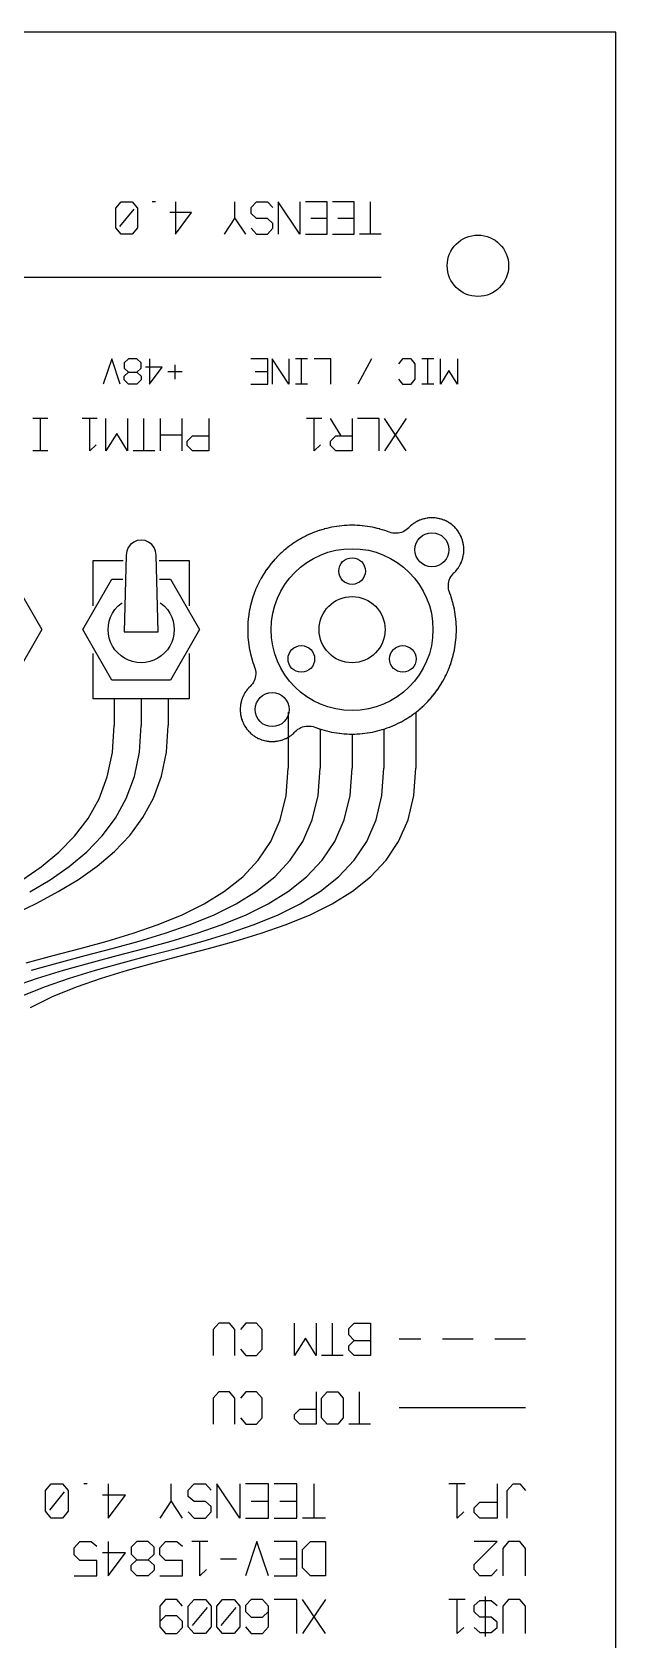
# Model space of a CAD drawing. Header units: millimetres. Extents: x 0 to 150, y 0 to 136.
# Drawn here: x 117.3 to 149.6, y 47.1 to 136.1 of the extents above; entities that cross this region are included whole.
import ezdxf

# ---------------------------------------------------------------- set-up
doc = ezdxf.new("R2010")
doc.units = ezdxf.units.MM
for name, color, linetype in [('CU_BOT', 5, 'Continuous'), ('CU_TOP', 1, 'Continuous'), ('HARNESS', 3, 'Continuous'), ('PANEL', 4, 'Continuous'), ('PANEL_DETAIL', 4, 'Continuous'), ('PLATE', 9, 'Continuous'), ('RULE', 7, 'Continuous'), ('TEXT', 6, 'Continuous')]:
    doc.layers.add(name, color=color, linetype=linetype)

msp = doc.modelspace()

# ---------------------------------------------------------------- linework, layer by layer
at = {"layer": 'CU_BOT'}
for points in [[(138.788, 63.7), (137.588, 63.7)], [(141.688, 63.7), (139.988, 63.7)], [(144.588, 63.7), (142.888, 63.7)]]:
    msp.add_lwpolyline(points, dxfattribs=at)
at = {"layer": 'CU_TOP'}
msp.add_lwpolyline([(144.588, 59.9), (137.588, 59.9)], dxfattribs=at)
at = {"layer": 'HARNESS'}
for points in [[(116.2903, 87.2625), (117.5147, 87.8595), (118.6939, 88.4916), (119.8129, 89.1705), (120.8566, 89.9079), (121.81, 90.7155), (122.658, 91.6049), (123.3856, 92.588), (123.9777, 93.6763), (124.4193, 94.8816), (124.6953, 96.2156), (124.7906, 97.69)], [(116.6895, 89.1305), (117.7597, 89.8635), (118.7372, 90.6687), (119.6067, 91.5582), (120.3528, 92.5439), (120.9599, 93.6379), (121.4127, 94.8523), (121.6956, 96.1989), (121.7934, 97.69)], [(117.118, 88.4747), (118.2512, 89.1506), (119.3081, 89.8858), (120.2736, 90.6922), (121.1324, 91.5816), (121.8692, 92.566), (122.4688, 93.6572), (122.916, 94.867), (123.1955, 96.2073), (123.292, 97.69)], [(116.1568, 83.2265), (117.5479, 83.7072), (118.9921, 84.1446), (120.4719, 84.553), (121.9695, 84.947), (123.4671, 85.341), (124.9469, 85.7494), (126.3911, 86.1868), (127.7822, 86.6675), (129.1021, 87.2061), (130.3333, 87.8169), (131.458, 88.5144), (132.4583, 89.3131), (133.3166, 90.2274), (134.0151, 91.2718), (134.536, 92.4607), (134.8615, 93.8086), (134.974, 95.33)], [(116.613, 82.6873), (117.9326, 83.2259), (119.3232, 83.7068), (120.7671, 84.1443), (122.2464, 84.5529), (123.7435, 84.947), (125.2406, 85.3411), (126.7199, 85.7497), (128.1638, 86.1872), (129.5544, 86.6681), (130.874, 87.2067), (132.1048, 87.8176), (133.2291, 88.5151), (134.2291, 89.3138), (135.0871, 90.2281), (135.7854, 91.2724), (136.3061, 92.4612), (136.6316, 93.8089), (136.744, 95.33)], [(116.923, 84.5533), (118.4215, 84.947), (119.92, 85.3407), (121.4007, 85.7489), (122.8459, 86.1859), (124.2377, 86.6664), (125.5585, 87.2048), (126.7905, 87.8154), (127.9158, 88.5129), (128.9168, 89.3116), (129.7756, 90.226), (130.4745, 91.2705), (130.9957, 92.4598), (131.3215, 93.8081), (131.434, 95.33)], [(117.1588, 82.0757), (118.3892, 82.6867), (119.7084, 83.2254), (121.0986, 83.7063), (122.542, 84.144), (124.0209, 84.5527), (125.5175, 84.947), (127.0141, 85.3413), (128.493, 85.75), (129.9364, 86.1877), (131.3266, 86.6686), (132.6458, 87.2073), (133.8762, 87.8183), (135.0002, 88.5159), (135.9999, 89.3146), (136.8576, 90.2288), (137.5557, 91.273), (138.0762, 92.4617), (138.4016, 93.8092), (138.514, 95.33)], [(117.2172, 84.1448), (118.6975, 84.5532), (120.1955, 84.947), (121.6935, 85.3408), (123.1738, 85.7492), (124.6185, 86.1864), (126.01, 86.667), (127.3303, 87.2054), (128.5619, 87.8161), (129.6869, 88.5136), (130.6876, 89.3123), (131.5461, 90.2267), (132.2448, 91.2712), (132.7658, 92.4602), (133.0915, 93.8084), (133.204, 95.33)]]:
    msp.add_lwpolyline(points, dxfattribs=at)
at = {"layer": 'PANEL'}
for points in [[(140.3727, 105.0697), (140.3433, 105.1625), (140.323, 105.2578), (140.312, 105.3545), (140.3104, 105.4519), (140.3183, 105.549), (140.3356, 105.6449), (140.3621, 105.7386), (140.3976, 105.8293), (140.4417, 105.9162), (140.494, 105.9983), (140.5541, 106.075), (140.6213, 106.1455), (140.6417, 106.1649), (140.6591, 106.1823), (140.702, 106.2274), (140.7185, 106.2457), (140.7592, 106.2928), (140.7748, 106.3118), (140.8131, 106.3609), (140.8278, 106.3807), (140.8636, 106.4316), (140.8773, 106.452), (140.9106, 106.5046), (140.9232, 106.5257), (140.9539, 106.5799), (140.9655, 106.6016), (140.9935, 106.6572), (141.004, 106.6795), (141.0293, 106.7364), (141.0387, 106.7591), (141.0611, 106.8172), (141.0694, 106.8404), (141.0889, 106.8995), (141.0961, 106.9231), (141.1127, 106.9831), (141.1187, 107.0069), (141.1323, 107.0677), (141.1371, 107.0918), (141.1477, 107.1532), (141.1513, 107.1775), (141.159, 107.2393), (141.1614, 107.2638), (141.166, 107.3259), (141.1672, 107.3505), (141.1687, 107.4127), (141.1687, 107.4373), (141.1672, 107.4995), (141.166, 107.5241), (141.1614, 107.5862), (141.159, 107.6107), (141.1513, 107.6725), (141.1477, 107.6968), (141.1371, 107.7582), (141.1323, 107.7823), (141.1187, 107.8431), (141.1127, 107.8669), (141.0961, 107.9269), (141.0889, 107.9505), (141.0694, 108.0096), (141.0611, 108.0328), (141.0387, 108.0909), (141.0293, 108.1136), (141.004, 108.1705), (140.9935, 108.1928), (140.9655, 108.2484), (140.9539, 108.2701), (140.9232, 108.3243), (140.9106, 108.3454), (140.8773, 108.398), (140.8636, 108.4184), (140.8278, 108.4693), (140.8131, 108.4891), (140.7748, 108.5382), (140.7592, 108.5572), (140.7185, 108.6043), (140.702, 108.6226), (140.6591, 108.6677), (140.6417, 108.6851), (140.5966, 108.728), (140.5783, 108.7445), (140.5312, 108.7852), (140.5122, 108.8008), (140.4631, 108.8391), (140.4433, 108.8538), (140.3924, 108.8896), (140.372, 108.9033), (140.3194, 108.9366), (140.2983, 108.9492), (140.2441, 108.9799), (140.2224, 108.9915), (140.1668, 109.0195), (140.1445, 109.03), (140.0876, 109.0553), (140.0649, 109.0647), (140.0068, 109.0871), (139.9836, 109.0954), (139.9245, 109.1149), (139.9009, 109.1221), (139.8409, 109.1387), (139.8171, 109.1447), (139.7563, 109.1583), (139.7322, 109.1631), (139.6708, 109.1737), (139.6465, 109.1773), (139.5847, 109.185), (139.5602, 109.1874), (139.4981, 109.192), (139.4735, 109.1932), (139.4113, 109.1947), (139.3867, 109.1947), (139.3245, 109.1932), (139.2999, 109.192), (139.2378, 109.1874), (139.2133, 109.185), (139.1515, 109.1773), (139.1272, 109.1737), (139.0658, 109.1631), (139.0417, 109.1583), (138.9809, 109.1447), (138.9571, 109.1387), (138.8971, 109.1221), (138.8735, 109.1149), (138.8144, 109.0954), (138.7912, 109.0871), (138.7331, 109.0647), (138.7104, 109.0553), (138.6535, 109.03), (138.6312, 109.0195), (138.5756, 108.9915), (138.5539, 108.9799), (138.4997, 108.9492), (138.4786, 108.9366), (138.426, 108.9033), (138.4056, 108.8896), (138.3547, 108.8538), (138.3349, 108.8391), (138.2858, 108.8008), (138.2668, 108.7852), (138.2197, 108.7445), (138.2014, 108.728), (138.1563, 108.6851), (138.1389, 108.6677), (138.1195, 108.6473), (138.049, 108.5801), (137.9723, 108.52), (137.8902, 108.4677), (137.8033, 108.4236), (137.7126, 108.3881), (137.6189, 108.3616), (137.523, 108.3443), (137.4259, 108.3364), (137.3285, 108.338), (137.2318, 108.349), (137.1365, 108.3693), (137.0437, 108.3987), (136.9277, 108.4419), (136.9161, 108.446), (136.7935, 108.4882), (136.7818, 108.492), (136.6583, 108.5312), (136.6465, 108.5347), (136.522, 108.5708), (136.5102, 108.5741), (136.3849, 108.6072), (136.3729, 108.6101), (136.2468, 108.6401), (136.2348, 108.6428), (136.108, 108.6696), (136.096, 108.672), (135.9686, 108.6957), (135.9564, 108.6979), (135.8285, 108.7184), (135.8163, 108.7202), (135.6879, 108.7377), (135.6757, 108.7392), (135.5469, 108.7535), (135.5346, 108.7547), (135.4055, 108.7658), (135.3932, 108.7667), (135.2639, 108.7747), (135.2516, 108.7753), (135.122, 108.78), (135.1097, 108.7803), (134.9802, 108.7819), (134.9678, 108.7819), (134.8383, 108.7803), (134.826, 108.78), (134.6964, 108.7753), (134.6841, 108.7747), (134.5548, 108.7667), (134.5425, 108.7658), (134.4134, 108.7547), (134.4011, 108.7535), (134.2723, 108.7392), (134.2601, 108.7377), (134.1317, 108.7202), (134.1195, 108.7184), (133.9916, 108.6979), (133.9794, 108.6957), (133.852, 108.672), (133.84, 108.6696), (133.7132, 108.6428), (133.7012, 108.6401), (133.5751, 108.6101), (133.5631, 108.6072), (133.4378, 108.5741), (133.426, 108.5708), (133.3015, 108.5347), (133.2897, 108.5312), (133.1662, 108.492), (133.1545, 108.4882), (133.0319, 108.446), (133.0203, 108.4419), (132.8989, 108.3967), (132.8874, 108.3923), (132.767, 108.3442), (132.7557, 108.3394), (132.6366, 108.2884), (132.6253, 108.2834), (132.5075, 108.2294), (132.4963, 108.2242), (132.3799, 108.1673), (132.3689, 108.1618), (132.2538, 108.1021), (132.243, 108.0963), (132.1295, 108.0338), (132.1187, 108.0277), (132.0068, 107.9625), (131.9962, 107.9562), (131.8859, 107.8882), (131.8755, 107.8816), (131.7669, 107.8109), (131.7566, 107.8041), (131.6498, 107.7308), (131.6397, 107.7237), (131.5347, 107.6478), (131.5248, 107.6404), (131.4216, 107.5619), (131.4119, 107.5544), (131.3107, 107.4734), (131.3012, 107.4656), (131.2021, 107.3821), (131.1927, 107.3741), (131.0957, 107.2883), (131.0865, 107.28), (130.9916, 107.1918), (130.9827, 107.1833), (130.8899, 107.0928), (130.8812, 107.0841), (130.7907, 106.9913), (130.7822, 106.9824), (130.694, 106.8875), (130.6857, 106.8783), (130.5999, 106.7813), (130.5919, 106.7719), (130.5084, 106.6728), (130.5006, 106.6633), (130.4196, 106.5621), (130.4121, 106.5524), (130.3336, 106.4492), (130.3262, 106.4393), (130.2503, 106.3343), (130.2432, 106.3242), (130.1699, 106.2174), (130.1631, 106.2071), (130.0924, 106.0985), (130.0858, 106.0881), (130.0178, 105.9778), (130.0115, 105.9672), (129.9463, 105.8553), (129.9402, 105.8445), (129.8777, 105.731), (129.8719, 105.7202), (129.8122, 105.6051), (129.8067, 105.5941), (129.7498, 105.4777), (129.7446, 105.4665), (129.6906, 105.3487), (129.6856, 105.3374), (129.6346, 105.2183), (129.6298, 105.207), (129.5817, 105.0866), (129.5773, 105.0751), (129.5321, 104.9537), (129.528, 104.9421), (129.4858, 104.8195), (129.482, 104.8078), (129.4428, 104.6843), (129.4393, 104.6725), (129.4032, 104.548), (129.3999, 104.5362), (129.3668, 104.4109), (129.3639, 104.3989), (129.3339, 104.2728), (129.3312, 104.2608), (129.3044, 104.134), (129.302, 104.122), (129.2783, 103.9946), (129.2761, 103.9824), (129.2556, 103.8545), (129.2538, 103.8423), (129.2363, 103.7139), (129.2348, 103.7017), (129.2205, 103.5729), (129.2193, 103.5606), (129.2082, 103.4315), (129.2073, 103.4192), (129.1993, 103.2899), (129.1987, 103.2776), (129.194, 103.148), (129.1937, 103.1357), (129.1921, 103.0062), (129.1921, 102.9938), (129.1937, 102.8643), (129.194, 102.852), (129.1987, 102.7224), (129.1993, 102.7101), (129.2073, 102.5808), (129.2082, 102.5685), (129.2193, 102.4394), (129.2205, 102.4271), (129.2348, 102.2983), (129.2363, 102.2861), (129.2538, 102.1577), (129.2556, 102.1455), (129.2761, 102.0176), (129.2783, 102.0054), (129.302, 101.878), (129.3044, 101.866), (129.3312, 101.7392), (129.3339, 101.7272), (129.3639, 101.6011), (129.3668, 101.5891), (129.3999, 101.4638), (129.4032, 101.452), (129.4393, 101.3275), (129.4428, 101.3157), (129.482, 101.1922), (129.4858, 101.1805), (129.528, 101.0579), (129.5321, 101.0463), (129.5753, 100.9303), (129.6047, 100.8375), (129.625, 100.7422), (129.636, 100.6455), (129.6376, 100.5481), (129.6297, 100.451), (129.6124, 100.3551), (129.5859, 100.2614), (129.5504, 100.1707), (129.5063, 100.0838), (129.454, 100.0017), (129.3939, 99.925), (129.3267, 99.8545), (129.3063, 99.8351), (129.2889, 99.8177), (129.246, 99.7726), (129.2295, 99.7543), (129.1888, 99.7072), (129.1732, 99.6882), (129.1349, 99.6391), (129.1202, 99.6193), (129.0844, 99.5684), (129.0707, 99.548), (129.0374, 99.4954), (129.0248, 99.4743), (128.9941, 99.4201), (128.9825, 99.3984), (128.9545, 99.3428), (128.944, 99.3205), (128.9187, 99.2636), (128.9093, 99.2409), (128.8869, 99.1828), (128.8786, 99.1596), (128.8591, 99.1005), (128.8519, 99.0769), (128.8353, 99.0169), (128.8293, 98.9931), (128.8157, 98.9323), (128.8109, 98.9082), (128.8003, 98.8468), (128.7967, 98.8225), (128.789, 98.7607), (128.7866, 98.7362), (128.782, 98.6741), (128.7808, 98.6495), (128.7793, 98.5873), (128.7793, 98.5627), (128.7808, 98.5005), (128.782, 98.4759), (128.7866, 98.4138), (128.789, 98.3893), (128.7967, 98.3275), (128.8003, 98.3032), (128.8109, 98.2418), (128.8157, 98.2177), (128.8293, 98.1569), (128.8353, 98.1331), (128.8519, 98.0731), (128.8591, 98.0495), (128.8786, 97.9904), (128.8869, 97.9672), (128.9093, 97.9091), (128.9187, 97.8864), (128.944, 97.8295), (128.9545, 97.8072), (128.9825, 97.7516), (128.9941, 97.7299), (129.0248, 97.6757), (129.0374, 97.6546), (129.0707, 97.602), (129.0844, 97.5816), (129.1202, 97.5307), (129.1349, 97.5109), (129.1732, 97.4618), (129.1888, 97.4428), (129.2295, 97.3957), (129.246, 97.3774), (129.2889, 97.3323), (129.3063, 97.3149), (129.3514, 97.272), (129.3697, 97.2555), (129.4168, 97.2148), (129.4358, 97.1992), (129.4849, 97.1609), (129.5047, 97.1462), (129.5556, 97.1104), (129.576, 97.0967), (129.6286, 97.0634), (129.6497, 97.0508), (129.7039, 97.0201), (129.7256, 97.0085), (129.7812, 96.9805), (129.8035, 96.97), (129.8604, 96.9447), (129.8831, 96.9353), (129.9412, 96.9129), (129.9644, 96.9046), (130.0235, 96.8851), (130.0471, 96.8779), (130.1071, 96.8613), (130.1309, 96.8553), (130.1917, 96.8417), (130.2158, 96.8369), (130.2772, 96.8263), (130.3015, 96.8227), (130.3633, 96.815), (130.3878, 96.8126), (130.4499, 96.808), (130.4745, 96.8068), (130.5367, 96.8053), (130.5613, 96.8053), (130.6235, 96.8068), (130.6481, 96.808), (130.7102, 96.8126), (130.7347, 96.815), (130.7965, 96.8227), (130.8208, 96.8263), (130.8822, 96.8369), (130.9063, 96.8417), (130.9671, 96.8553), (130.9909, 96.8613), (131.0509, 96.8779), (131.0745, 96.8851), (131.1336, 96.9046), (131.1568, 96.9129), (131.2149, 96.9353), (131.2376, 96.9447), (131.2945, 96.97), (131.3168, 96.9805), (131.3724, 97.0085), (131.3941, 97.0201), (131.4483, 97.0508), (131.4694, 97.0634), (131.522, 97.0967), (131.5424, 97.1104), (131.5933, 97.1462), (131.6131, 97.1609), (131.6622, 97.1992), (131.6812, 97.2148), (131.7283, 97.2555), (131.7466, 97.272), (131.7917, 97.3149), (131.8091, 97.3323), (131.8285, 97.3527), (131.899, 97.4199), (131.9757, 97.48), (132.0578, 97.5323), (132.1447, 97.5764), (132.2354, 97.6119), (132.3291, 97.6384), (132.425, 97.6557), (132.5221, 97.6636), (132.6195, 97.662), (132.7162, 97.651), (132.8115, 97.6307), (132.9043, 97.6013), (133.0203, 97.5581), (133.0319, 97.554), (133.1545, 97.5118), (133.1662, 97.508), (133.2897, 97.4688), (133.3015, 97.4653), (133.426, 97.4292), (133.4378, 97.4259), (133.5631, 97.3928), (133.5751, 97.3899), (133.7012, 97.3599), (133.7132, 97.3572), (133.84, 97.3304), (133.852, 97.328), (133.9794, 97.3043), (133.9916, 97.3021), (134.1195, 97.2816), (134.1317, 97.2798), (134.2601, 97.2623), (134.2723, 97.2608), (134.4011, 97.2465), (134.4134, 97.2453), (134.5425, 97.2342), (134.5548, 97.2333), (134.6841, 97.2253), (134.6964, 97.2247), (134.826, 97.22), (134.8383, 97.2197), (134.9678, 97.2181), (134.9802, 97.2181), (135.1097, 97.2197), (135.122, 97.22), (135.2516, 97.2247), (135.2639, 97.2253), (135.3932, 97.2333), (135.4055, 97.2342), (135.5346, 97.2453), (135.5469, 97.2465), (135.6757, 97.2608), (135.6879, 97.2623), (135.8163, 97.2798), (135.8285, 97.2816), (135.9564, 97.3021), (135.9686, 97.3043), (136.096, 97.328), (136.108, 97.3304), (136.2348, 97.3572), (136.2468, 97.3599), (136.3729, 97.3899), (136.3849, 97.3928), (136.5102, 97.4259), (136.522, 97.4292), (136.6465, 97.4653), (136.6583, 97.4688), (136.7818, 97.508), (136.7935, 97.5118), (136.9161, 97.554), (136.9277, 97.5581), (137.0491, 97.6033), (137.0606, 97.6077), (137.181, 97.6558), (137.1923, 97.6606), (137.3114, 97.7116), (137.3227, 97.7166), (137.4405, 97.7706), (137.4517, 97.7758), (137.5681, 97.8327), (137.5791, 97.8382), (137.6942, 97.8979), (137.705, 97.9037), (137.8185, 97.9662), (137.8293, 97.9723), (137.9412, 98.0375), (137.9518, 98.0438), (138.0621, 98.1118), (138.0725, 98.1184), (138.1811, 98.1891), (138.1914, 98.1959), (138.2982, 98.2692), (138.3083, 98.2763), (138.4133, 98.3522), (138.4232, 98.3596), (138.5264, 98.4381), (138.5361, 98.4456), (138.6373, 98.5266), (138.6468, 98.5344), (138.7459, 98.6179), (138.7553, 98.6259), (138.8523, 98.7117), (138.8615, 98.72), (138.9564, 98.8082), (138.9653, 98.8167), (139.0581, 98.9072), (139.0668, 98.9159), (139.1573, 99.0087), (139.1658, 99.0176), (139.254, 99.1125), (139.2623, 99.1217), (139.3481, 99.2187), (139.3561, 99.2281), (139.4396, 99.3272), (139.4474, 99.3367), (139.5284, 99.4379), (139.5359, 99.4476), (139.6144, 99.5508), (139.6218, 99.5607), (139.6977, 99.6657), (139.7048, 99.6758), (139.7781, 99.7826), (139.7849, 99.7929), (139.8556, 99.9015), (139.8622, 99.9119), (139.9302, 100.0222), (139.9365, 100.0328), (140.0017, 100.1447), (140.0078, 100.1555), (140.0703, 100.269), (140.0761, 100.2798), (140.1358, 100.3949), (140.1413, 100.4059), (140.1982, 100.5223), (140.2034, 100.5335), (140.2574, 100.6513), (140.2624, 100.6626), (140.3134, 100.7817), (140.3182, 100.793), (140.3663, 100.9134), (140.3707, 100.9249), (140.4159, 101.0463), (140.42, 101.0579), (140.4622, 101.1805), (140.466, 101.1922), (140.5052, 101.3157), (140.5087, 101.3275), (140.5448, 101.452), (140.5481, 101.4638), (140.5812, 101.5891), (140.5841, 101.6011), (140.6141, 101.7272), (140.6168, 101.7392), (140.6436, 101.866), (140.646, 101.878), (140.6697, 102.0054), (140.6719, 102.0176), (140.6924, 102.1455), (140.6942, 102.1577), (140.7117, 102.2861), (140.7132, 102.2983), (140.7275, 102.4271), (140.7287, 102.4394), (140.7398, 102.5685), (140.7407, 102.5808), (140.7487, 102.7101), (140.7493, 102.7224), (140.754, 102.852), (140.7543, 102.8643), (140.7559, 102.9938), (140.7559, 103.0062), (140.7543, 103.1357), (140.754, 103.148), (140.7493, 103.2776), (140.7487, 103.2899), (140.7407, 103.4192), (140.7398, 103.4315), (140.7287, 103.5606), (140.7275, 103.5729), (140.7132, 103.7017), (140.7117, 103.7139), (140.6942, 103.8423), (140.6924, 103.8545), (140.6719, 103.9824), (140.6697, 103.9946), (140.646, 104.122), (140.6436, 104.134), (140.6168, 104.2608), (140.6141, 104.2728), (140.5841, 104.3989), (140.5812, 104.4109), (140.5481, 104.5362), (140.5448, 104.548), (140.5087, 104.6725), (140.5052, 104.6843), (140.466, 104.8078), (140.4622, 104.8195), (140.42, 104.9421), (140.4159, 104.9537), (140.3727, 105.0697)], [(124.236, 102.882), (124.118, 107.13), (124.118, 107.13), (124.0899, 107.3438), (124.0073, 107.543), (123.8761, 107.7141), (123.705, 107.8453), (123.5058, 107.9279), (123.292, 107.956), (123.0782, 107.9279), (122.879, 107.8453), (122.7079, 107.7141), (122.5767, 107.543), (122.4941, 107.3438), (122.466, 107.13), (122.348, 102.882)]]:
    msp.add_lwpolyline(points, close=True, dxfattribs=at)
for points in [[(120.637, 104.3215), (120.637, 106.835), (122.2977, 106.835)], [(124.2863, 106.835), (125.947, 106.835), (125.947, 104.3215)], [(115.583, 105.8), (116.1766, 105.8), (117.7932, 103), (116.1766, 100.2), (112.9434, 100.2), (111.3268, 103)], [(120.0588, 103), (121.6754, 105.8), (122.269, 105.8)], [(124.315, 105.8), (124.9086, 105.8), (126.5252, 103), (124.9086, 100.2), (121.6754, 100.2), (120.0588, 103)], [(125.947, 99.165), (120.637, 99.165), (120.637, 101.6785)], [(125.947, 101.6785), (125.947, 99.165)]]:
    msp.add_lwpolyline(points, dxfattribs=at)
for centre, radius in [((139.399, 107.425), 0.944), ((134.974, 106.245), 0.7375), ((134.974, 103), 1.829), ((132.1637, 101.3775), 0.7375), ((137.7843, 101.3775), 0.7375), ((130.549, 98.575), 0.944)]:
    msp.add_circle(centre, radius, dxfattribs=at)
at = {"layer": 'PANEL_DETAIL'}
for points in [[(121.463, 103), (121.4786, 103.2387), (121.5253, 103.4734), (121.6022, 103.6999), (121.708, 103.9145), (121.841, 104.1134), (121.9987, 104.2933), (122.1786, 104.451), (122.2325, 104.4871)], [(124.3515, 104.4871), (124.4054, 104.451), (124.5853, 104.2933), (124.743, 104.1134), (124.876, 103.9145), (124.9818, 103.6999), (125.0587, 103.4734), (125.1054, 103.2387), (125.121, 103), (125.1054, 102.7613), (125.0587, 102.5266), (124.9818, 102.3001), (124.876, 102.0855), (124.743, 101.8866), (124.5853, 101.7067), (124.4054, 101.549), (124.2065, 101.416), (123.9919, 101.3102), (123.7654, 101.2333), (123.5307, 101.1866), (123.292, 101.171), (123.0533, 101.1866), (122.8186, 101.2333), (122.5921, 101.3102), (122.3775, 101.416), (122.1786, 101.549), (121.9987, 101.7067), (121.841, 101.8866), (121.708, 102.0855), (121.6022, 102.3001), (121.5253, 102.5266), (121.4786, 102.7613), (121.463, 103)], [(121.7934, 99.165), (121.7934, 97.69)], [(123.292, 99.165), (123.292, 97.69)], [(124.7906, 99.165), (124.7906, 97.69)], [(131.434, 98.4284), (131.434, 95.33)], [(138.514, 98.4284), (138.514, 95.33)], [(133.204, 97.4956), (133.204, 95.33)], [(134.974, 97.218), (134.974, 95.33)], [(136.744, 97.4956), (136.744, 95.33)]]:
    msp.add_lwpolyline(points, dxfattribs=at)
msp.add_circle((134.974, 103), 4.484, dxfattribs=at)
at = {"layer": 'PLATE'}
msp.add_lwpolyline([(0, 131.088), (0, 0), (113.831, 0), (149.588, 35.757), (149.588, 136.088), (5, 136.088), (3.888, 135.962), (2.831, 135.592), (1.883, 134.997), (1.091, 134.205), (0.496, 133.257), (0.126, 132.2)], close=True, dxfattribs=at)
msp.add_circle((141.948, 123.15), 1.7, dxfattribs=at)
at = {"layer": 'RULE'}
msp.add_lwpolyline([(136.588, 122.5), (18.088, 122.5)], dxfattribs=at)
at = {"layer": 'TEXT'}
for points in [[(122.788, 124.9), (122.188, 124.9), (121.888, 125.26), (121.888, 126.34), (122.188, 126.7), (122.788, 126.7), (123.088, 126.34), (123.088, 125.26), (122.788, 124.9)], [(124.078, 126.7), (123.898, 126.7)], [(125.188, 126.7), (125.188, 124.9), (126.088, 126.1), (124.888, 126.1)], [(128.488, 125.8), (128.488, 126.7)], [(129.388, 125.23), (129.688, 124.9), (130.288, 124.9), (130.588, 125.23), (130.588, 125.5), (130.288, 125.77), (129.688, 125.77), (129.388, 126.04), (129.388, 126.37), (129.688, 126.7), (130.288, 126.7), (130.588, 126.37)], [(132.088, 126.7), (132.088, 124.9), (130.888, 126.7), (130.888, 124.9)], [(132.388, 124.9), (133.588, 124.9), (133.588, 126.7), (132.388, 126.7)], [(133.888, 124.9), (135.088, 124.9), (135.088, 126.7), (133.888, 126.7)], [(135.988, 124.9), (135.988, 126.7)], [(122.878, 126.28), (122.098, 125.32)], [(129.088, 124.9), (128.488, 125.8), (127.888, 124.9)], [(133.588, 125.77), (132.688, 125.77)], [(135.088, 125.77), (134.188, 125.77)], [(136.588, 124.9), (135.388, 124.9)], [(122.1253, 116.6), (121.6587, 118), (121.192, 116.6)], [(123.0587, 117.2533), (123.292, 117.0433), (123.292, 116.8333), (123.0587, 116.6), (122.592, 116.6), (122.3587, 116.8333), (122.3587, 117.0433), (122.592, 117.2533), (123.0587, 117.2533), (123.292, 117.4867), (123.292, 117.7667), (123.0587, 118), (122.592, 118), (122.3587, 117.7667), (122.3587, 117.4867), (122.592, 117.2533)], [(123.7587, 118), (123.7587, 116.6), (124.4587, 117.5333), (123.5253, 117.5333)], [(125.1587, 117.6733), (125.1587, 116.88)], [(129.374, 116.6), (130.3073, 116.6), (130.3073, 118), (129.374, 118)], [(131.474, 118), (131.474, 116.6), (130.5407, 118), (130.5407, 116.6)], [(132.5007, 118), (131.8473, 118)], [(132.174, 116.6), (132.174, 118)], [(133.8073, 116.6), (133.8073, 118), (132.874, 118)], [(136.0473, 118), (135.3007, 116.6)], [(137.5407, 116.88), (137.774, 116.6), (138.2407, 116.6), (138.474, 116.88), (138.474, 117.72), (138.2407, 118), (137.774, 118), (137.5407, 117.72)], [(139.5007, 118), (138.8473, 118)], [(139.174, 116.6), (139.174, 118)], [(140.8073, 118), (140.8073, 116.6), (140.3407, 117.3467), (139.874, 116.6), (139.874, 118)], [(125.5553, 117.2767), (124.762, 117.2767)], [(130.3073, 117.2767), (129.6073, 117.2767)], [(132.5007, 116.6), (131.8473, 116.6)], [(139.5007, 116.6), (138.8473, 116.6)], [(118.13, 114.7), (117.29, 114.7)], [(117.71, 112.9), (117.71, 114.7)], [(120.862, 114.7), (120.022, 114.7)], [(120.802, 113.23), (120.442, 112.9), (120.442, 114.7)], [(122.542, 114.7), (122.542, 112.9), (121.942, 113.86), (121.342, 112.9), (121.342, 114.7)], [(123.442, 112.9), (123.442, 114.7)], [(124.342, 114.7), (124.342, 112.9)], [(125.542, 114.7), (125.542, 112.9)], [(127.042, 114.7), (127.042, 112.9), (126.142, 112.9), (125.842, 113.2), (125.842, 113.44), (126.142, 113.74), (127.042, 113.74)], [(133.294, 114.7), (132.454, 114.7)], [(133.234, 113.23), (132.874, 112.9), (132.874, 114.7)], [(134.974, 114.7), (134.974, 112.9), (134.074, 112.9), (133.774, 113.2), (133.774, 113.44), (134.074, 113.74), (134.974, 113.74)], [(134.374, 113.74), (133.774, 114.7)], [(136.474, 112.9), (136.474, 114.7), (135.274, 114.7)], [(137.974, 114.7), (136.774, 112.9)], [(137.974, 112.9), (136.774, 114.7)], [(125.542, 113.77), (124.342, 113.77)], [(118.13, 112.9), (117.29, 112.9)], [(124.042, 112.9), (122.842, 112.9)], [(128.488, 62.8), (128.488, 64.24), (128.188, 64.6), (127.588, 64.6), (127.288, 64.24), (127.288, 62.8)], [(128.788, 63.16), (129.088, 62.8), (129.688, 62.8), (129.988, 63.16), (129.988, 64.24), (129.688, 64.6), (129.088, 64.6), (128.788, 64.24)], [(132.988, 64.6), (132.988, 62.8), (132.388, 63.76), (131.788, 62.8), (131.788, 64.6)], [(133.888, 62.8), (133.888, 64.6)], [(135.988, 64.6), (135.988, 62.8), (135.088, 62.8), (134.788, 63.1), (134.788, 63.34), (135.088, 63.64), (135.988, 63.64)], [(135.088, 63.64), (134.788, 63.94), (134.788, 64.3), (135.088, 64.6), (135.988, 64.6)], [(134.488, 62.8), (133.288, 62.8)], [(128.488, 59), (128.488, 60.44), (128.188, 60.8), (127.588, 60.8), (127.288, 60.44), (127.288, 59)], [(128.788, 59.36), (129.088, 59), (129.688, 59), (129.988, 59.36), (129.988, 60.44), (129.688, 60.8), (129.088, 60.8), (128.788, 60.44)], [(132.988, 60.8), (132.988, 59), (132.088, 59), (131.788, 59.3), (131.788, 59.54), (132.088, 59.84), (132.988, 59.84)], [(134.188, 59), (133.588, 59), (133.288, 59.36), (133.288, 60.44), (133.588, 60.8), (134.188, 60.8), (134.488, 60.44), (134.488, 59.36), (134.188, 59)], [(135.388, 59), (135.388, 60.8)], [(135.988, 59), (134.788, 59)], [(118.938, 53.8), (118.3047, 53.8), (117.988, 54.18), (117.988, 55.32), (118.3047, 55.7), (118.938, 55.7), (119.2547, 55.32), (119.2547, 54.18), (118.938, 53.8)], [(119.033, 55.2567), (118.2097, 54.2433)], [(120.2997, 55.7), (120.1097, 55.7)], [(121.4713, 55.7), (121.4713, 53.8), (122.4213, 55.0667), (121.1547, 55.0667)], [(124.9547, 54.75), (124.9547, 55.7)], [(125.9047, 54.1483), (126.2213, 53.8), (126.8547, 53.8), (127.1713, 54.1483), (127.1713, 54.4333), (126.8547, 54.7183), (126.2213, 54.7183), (125.9047, 55.0033), (125.9047, 55.3517), (126.2213, 55.7), (126.8547, 55.7), (127.1713, 55.3517)], [(128.7547, 55.7), (128.7547, 53.8), (127.488, 55.7), (127.488, 53.8)], [(129.0713, 53.8), (130.338, 53.8), (130.338, 55.7), (129.0713, 55.7)], [(130.6547, 53.8), (131.9213, 53.8), (131.9213, 55.7), (130.6547, 55.7)], [(132.8713, 53.8), (132.8713, 55.7)], [(141.2313, 55.7), (140.3447, 55.7)], [(141.168, 54.1483), (140.788, 53.8), (140.788, 55.7)], [(143.0047, 55.7), (143.0047, 53.8), (142.0547, 53.8), (141.738, 54.1167), (141.738, 54.37), (142.0547, 54.6867), (143.0047, 54.6867)], [(143.5747, 53.8), (143.5747, 55.32), (143.8913, 55.7), (144.2713, 55.7), (144.588, 55.32)], [(125.588, 53.8), (124.9547, 54.75), (124.3213, 53.8)], [(130.338, 54.7183), (129.388, 54.7183)], [(131.9213, 54.7183), (130.9713, 54.7183)], [(133.5047, 53.8), (132.238, 53.8)], [(119.5713, 50.6), (120.838, 50.6), (120.838, 51.455), (119.888, 51.455), (119.5713, 51.7717), (119.5713, 52.1517), (119.888, 52.5), (120.5213, 52.5), (120.838, 52.2467)], [(121.4713, 52.5), (121.4713, 50.6), (122.4213, 51.8667), (121.1547, 51.8667)], [(123.688, 51.4867), (124.0047, 51.2017), (124.0047, 50.9167), (123.688, 50.6), (123.0547, 50.6), (122.738, 50.9167), (122.738, 51.2017), (123.0547, 51.4867), (123.688, 51.4867), (124.0047, 51.8033), (124.0047, 52.1833), (123.688, 52.5), (123.0547, 52.5), (122.738, 52.1833), (122.738, 51.8033), (123.0547, 51.4867)], [(124.3213, 50.6), (125.588, 50.6), (125.588, 51.455), (124.638, 51.455), (124.3213, 51.7717), (124.3213, 52.1517), (124.638, 52.5), (125.2713, 52.5), (125.588, 52.2467)], [(126.9813, 52.5), (126.0947, 52.5)], [(126.918, 50.9483), (126.538, 50.6), (126.538, 52.5)], [(130.338, 50.6), (129.7047, 52.5), (129.0713, 50.6)], [(130.6547, 50.6), (131.9213, 50.6), (131.9213, 52.5), (130.6547, 52.5)], [(133.5047, 52.5), (133.5047, 50.6), (132.6813, 50.6), (132.238, 51.0433), (132.238, 52.0567), (132.6813, 52.5), (133.5047, 52.5)], [(143.0047, 50.9483), (142.688, 50.6), (142.0547, 50.6), (141.738, 50.9483), (141.738, 51.2333), (143.0047, 52.5), (141.738, 52.5)], [(144.588, 50.6), (144.588, 52.12), (144.2713, 52.5), (143.638, 52.5), (143.3213, 52.12), (143.3213, 50.6)], [(128.5647, 51.5183), (127.678, 51.5183)], [(131.9213, 51.5183), (130.9713, 51.5183)], [(125.588, 48.92), (125.2713, 49.3), (124.638, 49.3), (124.3213, 48.92), (124.3213, 47.78), (124.638, 47.4), (125.2713, 47.4), (125.588, 47.7483), (125.588, 48.065), (125.2713, 48.3817), (124.638, 48.3817), (124.3213, 48.065)], [(126.8547, 47.4), (126.2213, 47.4), (125.9047, 47.78), (125.9047, 48.92), (126.2213, 49.3), (126.8547, 49.3), (127.1713, 48.92), (127.1713, 47.78), (126.8547, 47.4)], [(128.438, 47.4), (127.8047, 47.4), (127.488, 47.78), (127.488, 48.92), (127.8047, 49.3), (128.438, 49.3), (128.7547, 48.92), (128.7547, 47.78), (128.438, 47.4)], [(129.0713, 47.78), (129.388, 47.4), (130.0213, 47.4), (130.338, 47.78), (130.338, 48.92), (130.0213, 49.3), (129.388, 49.3), (129.0713, 48.9517), (129.0713, 48.635), (129.388, 48.3183), (130.0213, 48.3183), (130.338, 48.635)], [(131.9213, 47.4), (131.9213, 49.3), (130.6547, 49.3)], [(133.5047, 49.3), (132.238, 47.4)], [(133.5047, 47.4), (132.238, 49.3)], [(141.2313, 49.3), (140.3447, 49.3)], [(141.168, 47.7483), (140.788, 47.4), (140.788, 49.3)], [(141.738, 47.7483), (142.0547, 47.4633), (142.688, 47.4633), (143.0047, 47.7483), (143.0047, 48.0333), (142.688, 48.3183), (142.0547, 48.3183), (141.738, 48.6033), (141.738, 48.9517), (142.0547, 49.2367), (142.688, 49.2367), (143.0047, 48.9517)], [(142.3713, 47.2417), (142.3713, 49.4583)], [(144.588, 47.4), (144.588, 48.92), (144.2713, 49.3), (143.638, 49.3), (143.3213, 48.92), (143.3213, 47.4)], [(126.9497, 48.8567), (126.1263, 47.8433)], [(128.533, 48.8567), (127.7097, 47.8433)]]:
    msp.add_lwpolyline(points, dxfattribs=at)

doc.saveas('drawing.dxf')
